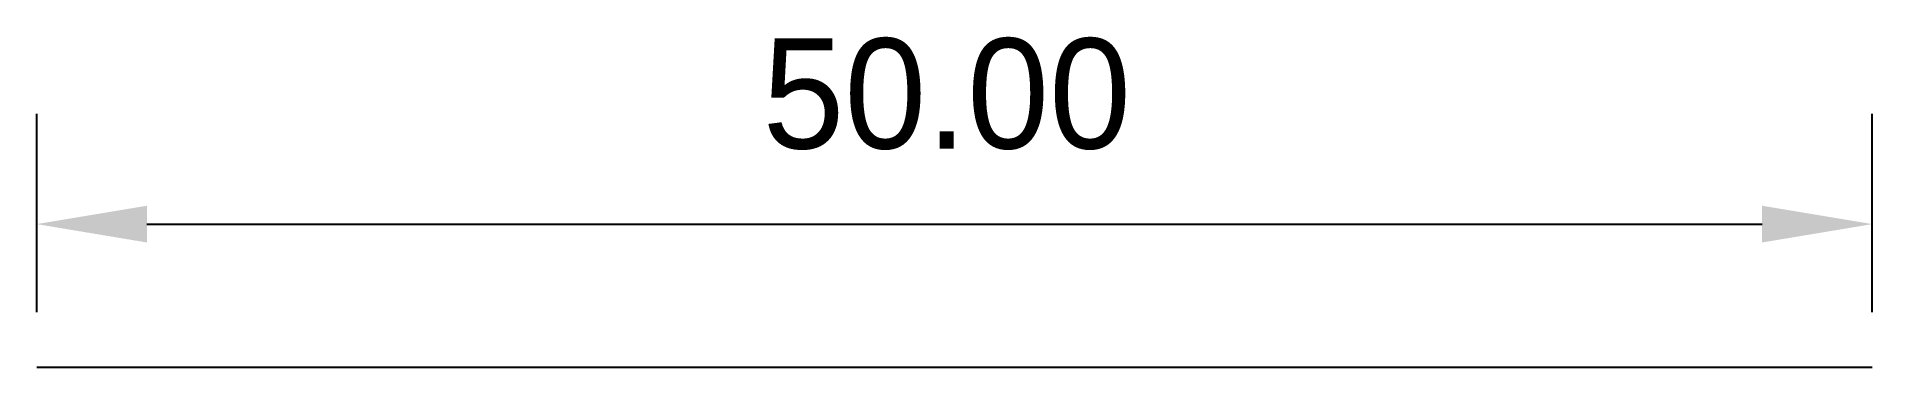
# Model space of a CAD drawing. Extents: x 71.5 to 121.5, y 17.6 to 26.6.
import ezdxf

# ---------------------------------------------------------------- set-up
doc = ezdxf.new("R2010")
doc.units = 0
doc.layers.get('0').update_dxf_attribs({"linetype": 'CONTINUOUS'})
doc.layers.get('DEFPOINTS').update_dxf_attribs({"linetype": 'CONTINUOUS'})
doc.layers.add('QEQE', color=7, linetype='CONTINUOUS')
doc.dimstyles.get("Standard").update_dxf_attribs({"dimtxt": 3, "dimasz": 3, "dimexe": 5, "dimexo": 2, "dimgap": 2, "dimtad": 0, "dimtih": 1, "dimtoh": 1, "dimzin": 0, "dimcen": 2, "dimazin": 3, "dimtfac": 1, "dimtofl": 0, "dimtmove": 0, "dimatfit": 3})

# ---------------------------------------------------------------- blocks, each defined once
blk = doc.blocks.new('*U6')
at = {"layer": 'QEQE', "color": 0}
blk.add_text('50.00', height=3, dxfattribs=at).set_placement((91.227, 23.578))
blk = doc.blocks.new('*D4')
at = {"layer": 'DEFPOINTS', "color": 0}
for p in [(121.458, 21.52), (71.458, 17.621), (121.458, 17.621)]:
    blk.add_point(p, dxfattribs=at)
at = {"layer": 'QEQE', "color": 0}
for p, q in [((71.458, 19.121), (71.458, 24.52)), ((121.458, 19.121), (121.458, 24.52)), ((74.458, 21.52), (118.458, 21.52))]:
    blk.add_line(p, q, dxfattribs=at)
for points in [[(74.458, 22.02), (74.458, 21.02), (71.458, 21.52)], [(118.458, 22.02), (118.458, 21.02), (121.458, 21.52)]]:
    blk.add_solid(points, dxfattribs=at)
at = {"layer": 'QEQE'}
blk.add_blockref('*U6', (0, 0), dxfattribs=at)

msp = doc.modelspace()

# ---------------------------------------------------------------- linework, layer by layer
msp.add_line((71.458, 17.621), (121.458, 17.621))

# ---------------------------------------------------------------- dimensions: what is measured, and where the dimension line sits
at = {"layer": 'QEQE'}
dim = msp.add_aligned_dim(p1=(71.458, 17.621), p2=(121.458, 17.621), distance=3.899, dimstyle='Standard', dxfattribs=at)
dim.commit()
dim.dimension.update_dxf_attribs({"geometry": '*D4', "text_midpoint": (96.458, 25.052)})

doc.saveas('drawing.dxf')
